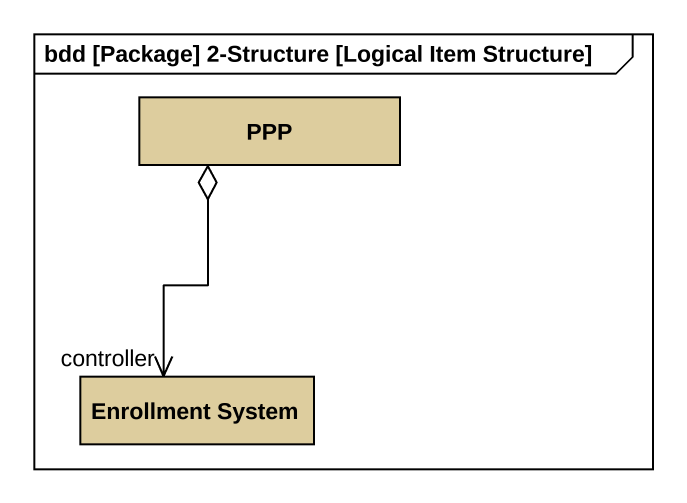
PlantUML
@startuml
mainframe bdd [Package] 2-Structure [Logical Item Structure]
hide circle
hide empty members
class PPP #DDCD9E
class "Enrollment System" as Enrollment_System #DDCD9E
PPP o--> "controller" Enrollment_System
@enduml
